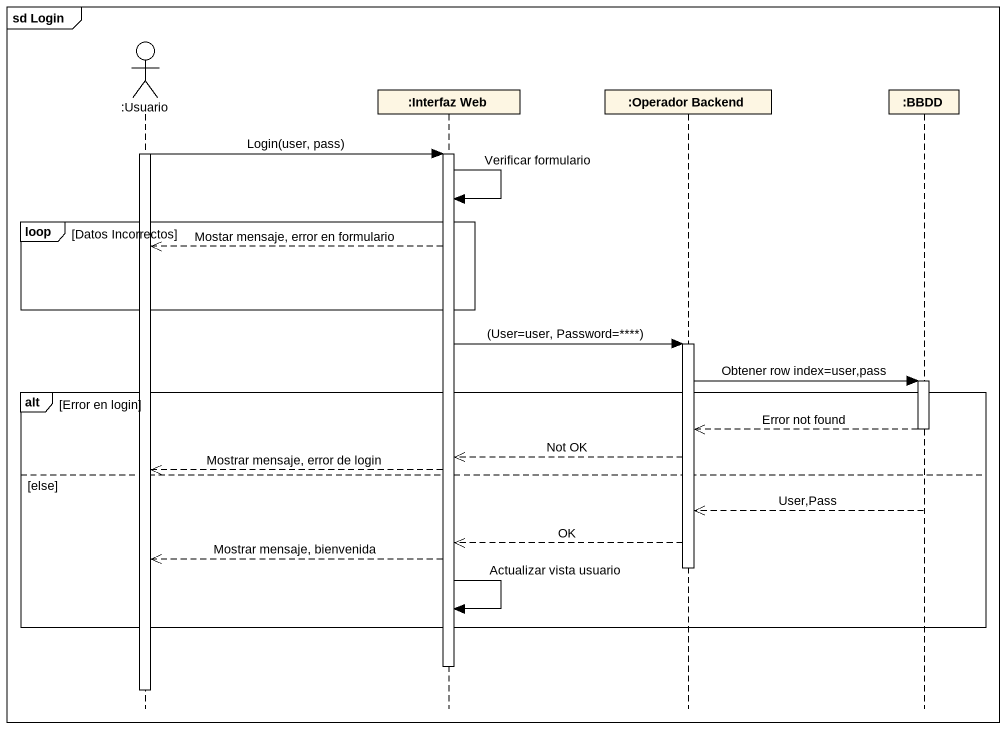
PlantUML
@startuml
mainframe sd Login
hide footbox
actor ":Usuario" as Usuario
participant ":Interfaz Web" as Interfaz_Web
participant ":Operador Backend" as Operador_Backend
participant ":BBDD" as BBDD

activate Usuario
Usuario -> Interfaz_Web : Login(user, pass)
activate Interfaz_Web
Interfaz_Web -> Interfaz_Web : Verificar formulario
loop Datos Incorrectos
  Interfaz_Web -->> Usuario : Mostar mensaje, error en formulario
end
Interfaz_Web -> Operador_Backend : (User=user, Password=~**~**)
activate Operador_Backend
Operador_Backend -> BBDD : Obtener row index=user,pass
activate BBDD
alt Error en login
  BBDD -->> Operador_Backend : Error not found
  deactivate BBDD
  Operador_Backend -->> Interfaz_Web : Not OK
  Interfaz_Web -->> Usuario : Mostrar mensaje, error de login
else else
  BBDD -->> Operador_Backend : User,Pass
  Operador_Backend -->> Interfaz_Web : OK
  Interfaz_Web -->> Usuario : Mostrar mensaje, bienvenida
  deactivate Operador_Backend
  Interfaz_Web -> Interfaz_Web : Actualizar vista usuario
end
deactivate Interfaz_Web
deactivate Usuario
@enduml
